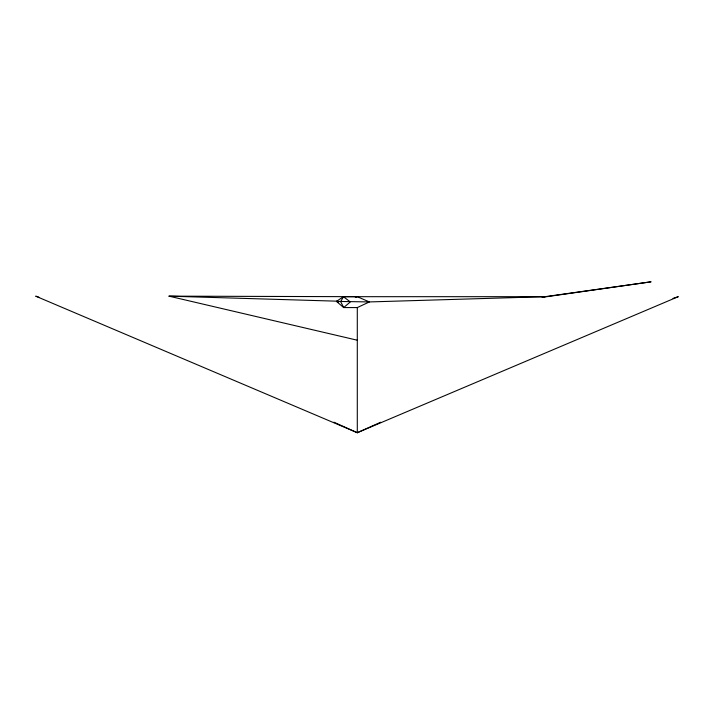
<?xml version="1.0" encoding="UTF-8"?>
<svg xmlns="http://www.w3.org/2000/svg" width="714" height="714" viewBox="0 0 714 714"><rect width="100%" height="100%" fill="white"/><g stroke="black" fill="none" stroke-linecap="round" stroke-linejoin="round"><path stroke-width="1.07" d="M38.877 297.194L35.7 296.158L357.295 432.711L380.642 422.233M333.902 422.179L357.295 432.711L678.3 296.667L672.999 298.398M355.349 297.417L357.295 296.685L369.37 301.933L545.005 296.685L651.097 281.807L542.158 297.345M545.005 296.685L343.398 296.685L336.464 301.406L343.693 307.573L357.295 307.573L369.37 301.933L336.464 301.406L338.552 302.022M357.295 340.212L168.995 296.158L357.295 296.685M168.995 296.158L336.847 301.174M357.295 307.493L357.295 432.711M343.398 296.685L340.676 301.674L343.693 307.573L350.333 301.933L343.398 296.685"/></g></svg>
